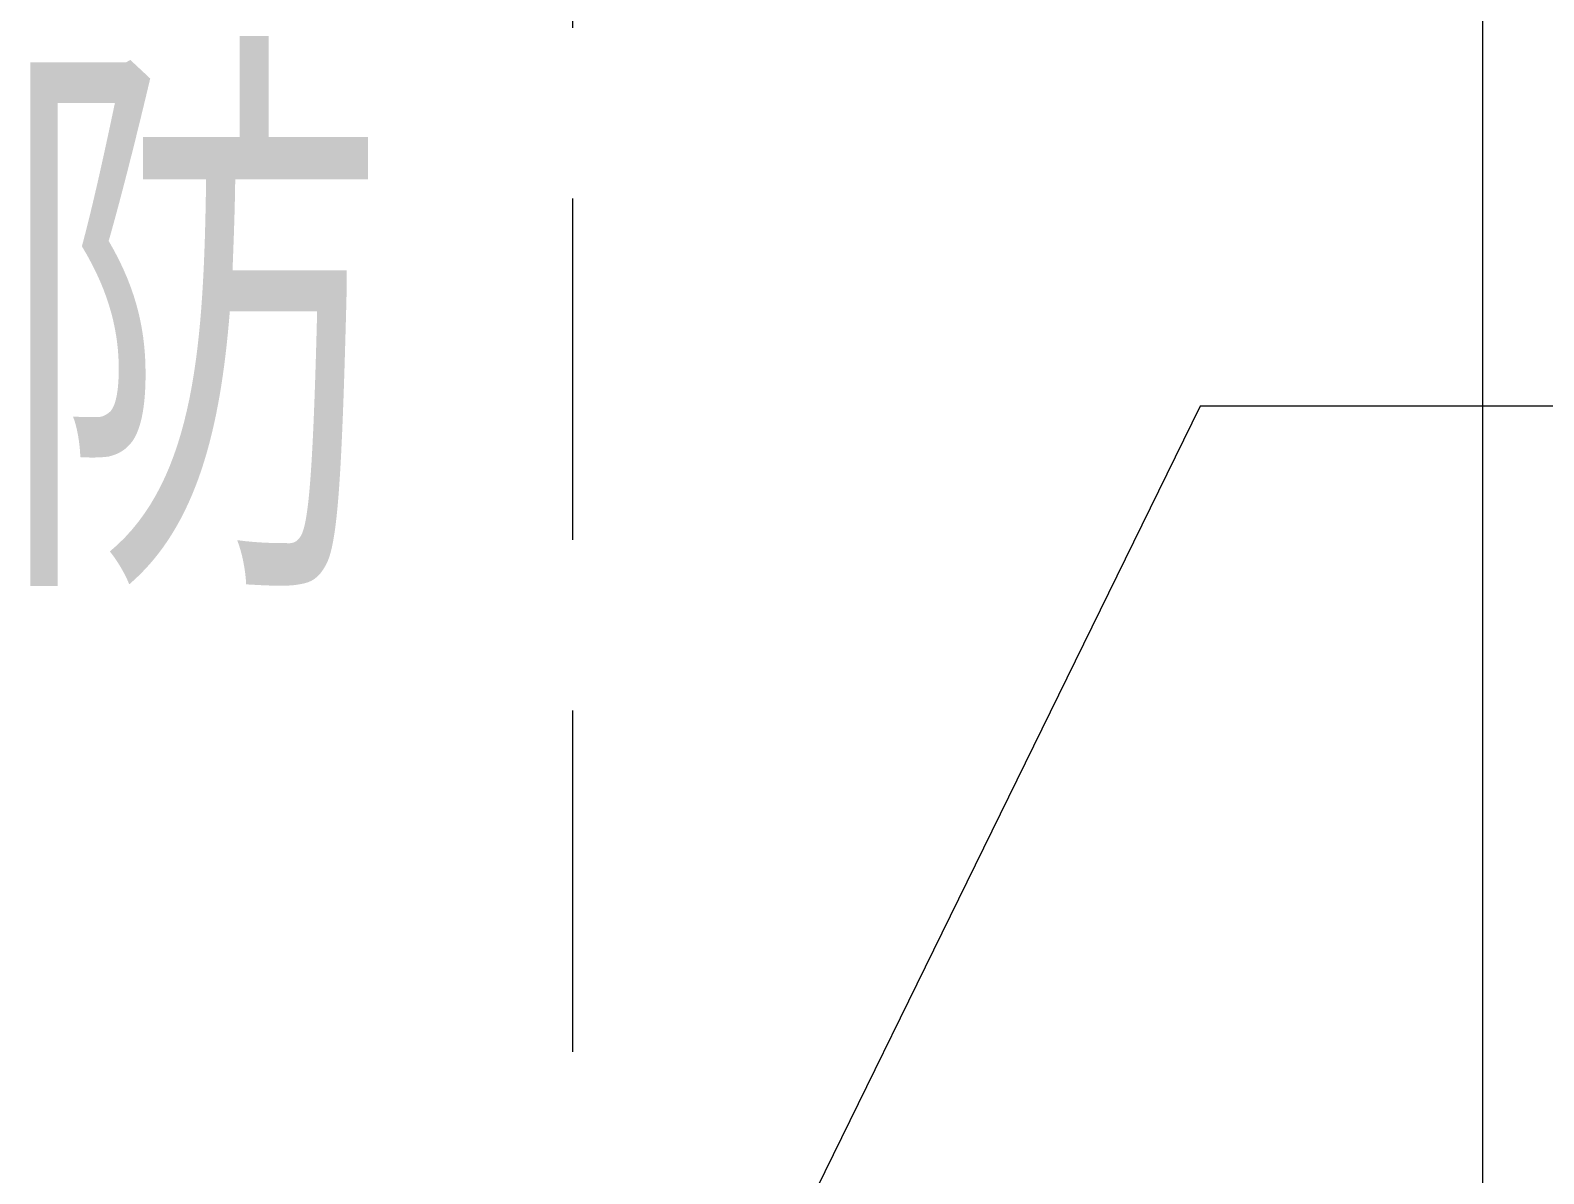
# Model space of a CAD drawing. Units: millimetres at full size, sheet at 1:30. Extents: x -17796 to 21385, y -23279 to 7734.
# Drawn here: x -9945.1 to -9679, y 3632.5 to 3833.6 of the extents above; entities that cross this region are included whole.
import ezdxf
from ezdxf.enums import TextEntityAlignment as Align

# ---------------------------------------------------------------- set-up
doc = ezdxf.new("R2010")
doc.units = ezdxf.units.MM
doc.header["$LTSCALE"] = 30
doc.linetypes.add('DASHED2', pattern=[3, 2, -1])
for name, color, linetype, lineweight in [('0-1_(W)電灯', 253, 'Continuous', 18), ('3-C_備品', 6, 'Continuous', 18), ('F-6_白実線', 134, 'Continuous', 9)]:
    doc.layers.add(name, color=color, linetype=linetype, lineweight=lineweight)
doc.styles.add('ＭＳ ゴシック', font='')
doc.styles.get('ＭＳ ゴシック').set_extended_font_data('MS Gothic')

msp = doc.modelspace()

# ---------------------------------------------------------------- linework, layer by layer
at = {"layer": '0-1_(W)電灯', "color": 6}
msp.add_line((-9689.72, 3482.42), (-9689.72, 3996.65), dxfattribs=at)
msp.add_line((-9689.72, 3482.42), (-9689.72, 3996.65), dxfattribs=at)
at = {"layer": '3-C_備品'}
msp.add_lwpolyline([(-9649.21, 3767.49), (-9739.43, 3767.49), (-9849.33, 3543.22)], dxfattribs=at)
at = {"layer": 'F-6_白実線', "linetype": 'DASHED2'}
msp.add_line((-9849.72, 6863.98), (-9849.72, 3432.42), dxfattribs=at)

# ---------------------------------------------------------------- texts
at = {"layer": '0-1_(W)電灯', "color": 6, "style": 'ＭＳ ゴシック', "width": 0.65}
msp.add_text('防', height=76.97, dxfattribs=at).set_placement((-9950.66, 3721.15), align=Align.BOTTOM_LEFT)

doc.saveas('drawing.dxf')
